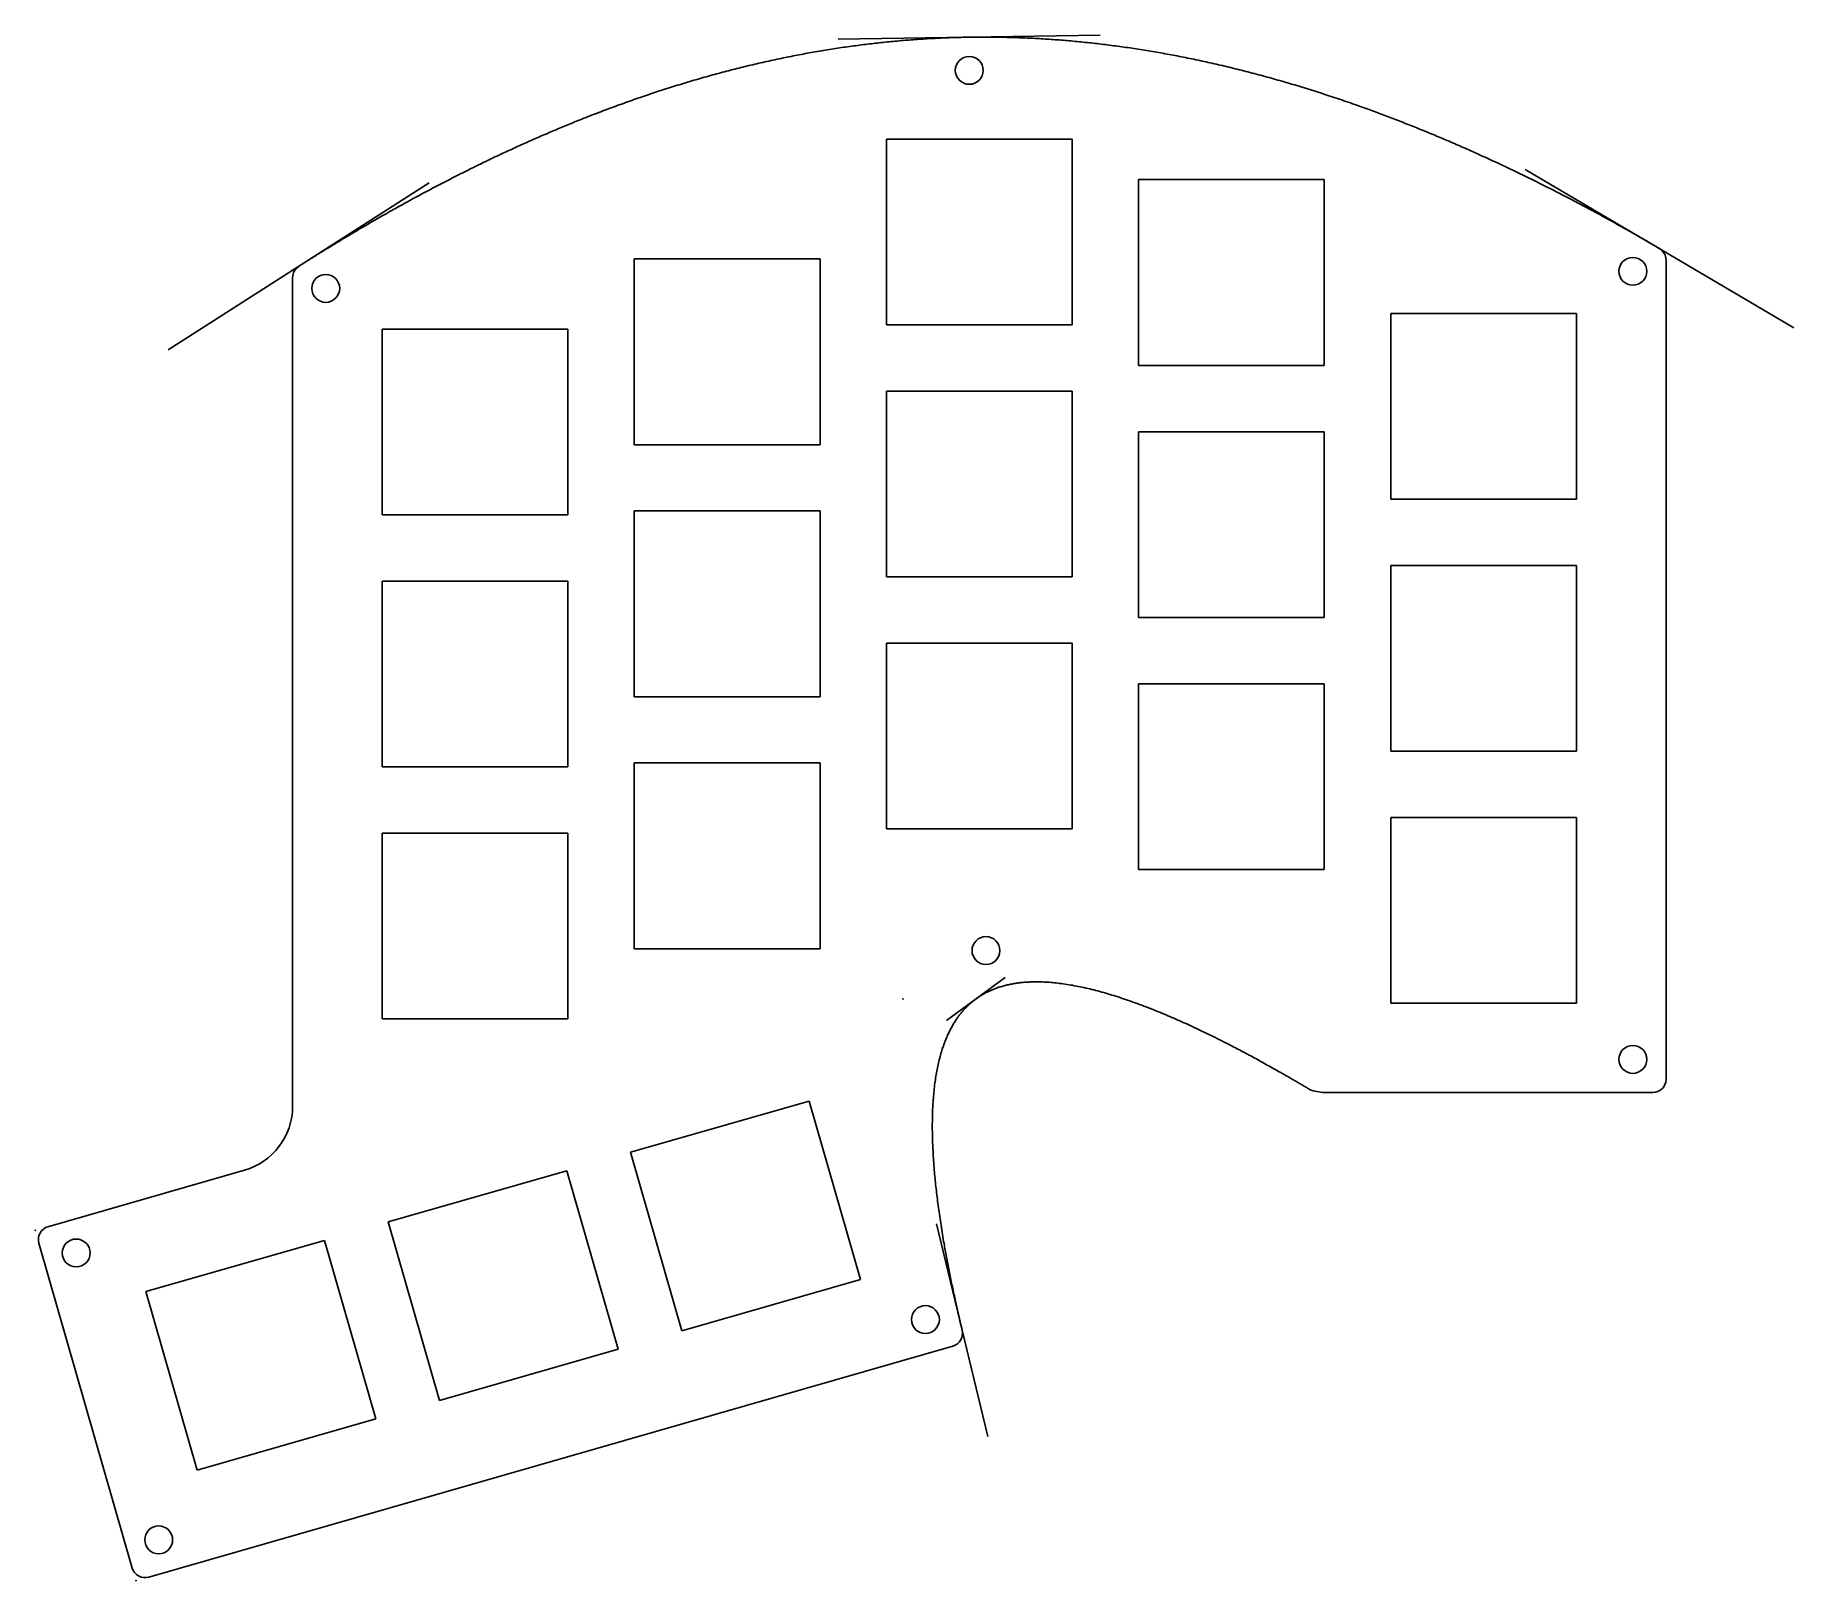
# Model space of a CAD drawing. Header units: centimetres. Extents: x -6.5 to 6.7, y -4.4 to 7.3.
import ezdxf

# ---------------------------------------------------------------- set-up
doc = ezdxf.new("R2010")
doc.units = ezdxf.units.CM
doc.header["$MEASUREMENT"] = 0
doc.layers.add('mrkabuda_switch_plate_19 v3_Sketch1', color=7, linetype='Continuous')

msp = doc.modelspace()

# ---------------------------------------------------------------- linework, layer by layer
at = {"layer": 'mrkabuda_switch_plate_19 v3_Sketch1'}
for p, q in [((-0.488, 7.236), (1.488, 7.266)), ((-0.124, 5.083), (-0.124, 6.483)), ((-0.124, 6.483), (1.276, 6.483)), ((1.276, 6.483), (1.276, 5.083)), ((4.689, 6.254), (6.714, 5.061)), ((-5.536, 4.893), (-3.569, 6.153)), ((1.776, 4.777), (1.776, 6.177)), ((1.776, 6.177), (3.176, 6.177)), ((3.176, 6.177), (3.176, 4.777)), ((-2.024, 5.579), (-0.624, 5.579)), ((-2.024, 4.179), (-2.024, 5.579)), ((-0.624, 5.579), (-0.624, 4.179)), ((5.751, -0.606), (5.751, 5.571)), ((-4.599, 5.439), (-4.599, -0.81)), ((3.676, 3.769), (3.676, 5.169)), ((3.676, 5.169), (5.076, 5.169)), ((5.076, 5.169), (5.076, 3.769)), ((-3.924, 5.05), (-2.524, 5.05)), ((-3.924, 3.65), (-3.924, 5.05)), ((-2.524, 5.05), (-2.524, 3.65)), ((1.276, 5.083), (-0.124, 5.083)), ((3.176, 4.777), (1.776, 4.777)), ((-0.124, 4.583), (1.276, 4.583)), ((-0.124, 3.183), (-0.124, 4.583)), ((1.276, 4.583), (1.276, 3.183)), ((1.776, 4.277), (3.176, 4.277)), ((1.776, 2.877), (1.776, 4.277)), ((3.176, 4.277), (3.176, 2.877)), ((-0.624, 4.179), (-2.024, 4.179)), ((5.076, 3.769), (3.676, 3.769)), ((-2.524, 3.65), (-3.924, 3.65)), ((-2.024, 2.279), (-2.024, 3.679)), ((-2.024, 3.679), (-0.624, 3.679)), ((-0.624, 3.679), (-0.624, 2.279)), ((1.276, 3.183), (-0.124, 3.183)), ((3.676, 3.269), (5.076, 3.269)), ((3.676, 1.869), (3.676, 3.269)), ((5.076, 3.269), (5.076, 1.869)), ((-3.924, 3.15), (-2.524, 3.15)), ((-3.924, 1.75), (-3.924, 3.15)), ((-2.524, 3.15), (-2.524, 1.75)), ((3.176, 2.877), (1.776, 2.877)), ((-0.124, 2.683), (1.276, 2.683)), ((-0.124, 1.283), (-0.124, 2.683)), ((1.276, 2.683), (1.276, 1.283)), ((-0.624, 2.279), (-2.024, 2.279)), ((1.776, 0.977), (1.776, 2.377)), ((1.776, 2.377), (3.176, 2.377)), ((3.176, 2.377), (3.176, 0.977)), ((5.076, 1.869), (3.676, 1.869)), ((-2.524, 1.75), (-3.924, 1.75)), ((-2.024, 0.379), (-2.024, 1.779)), ((-2.024, 1.779), (-0.624, 1.779)), ((-0.624, 1.779), (-0.624, 0.379)), ((3.676, 1.369), (5.076, 1.369)), ((3.676, -0.031), (3.676, 1.369)), ((5.076, 1.369), (5.076, -0.031)), ((-3.924, 1.25), (-2.524, 1.25)), ((-3.924, -0.15), (-3.924, 1.25)), ((-2.524, 1.25), (-2.524, -0.15)), ((1.276, 1.283), (-0.124, 1.283)), ((3.176, 0.977), (1.776, 0.977)), ((-0.624, 0.379), (-2.024, 0.379)), ((0.328, -0.163), (0.772, 0.163)), ((5.076, -0.031), (3.676, -0.031)), ((-2.524, -0.15), (-3.924, -0.15)), ((-0.706, -0.77), (-2.052, -1.156)), ((-0.319, -2.115), (-0.706, -0.77)), ((3.206, -0.706), (5.651, -0.706)), ((-2.052, -1.156), (-1.665, -2.502)), ((-4.961, -1.29), (-6.443, -1.717)), ((-2.532, -1.295), (-3.878, -1.681)), ((-2.145, -2.64), (-2.532, -1.295)), ((-3.878, -1.681), (-3.491, -3.027)), ((0.64, -3.3), (0.253, -1.695)), ((-6.511, -1.84), (-5.807, -4.291)), ((-4.358, -1.82), (-5.704, -2.206)), ((-3.971, -3.165), (-4.358, -1.82)), ((-1.665, -2.502), (-0.319, -2.115)), ((-5.704, -2.206), (-5.317, -3.552)), ((-5.683, -4.359), (0.377, -2.617)), ((-3.491, -3.027), (-2.145, -2.64)), ((-5.317, -3.552), (-3.971, -3.165))]:
    msp.add_line(p, q, dxfattribs=at)
for centre in [(0.5, 7.001), (5.501, 5.486), (-4.349, 5.357), (0.626, 0.365), (5.501, -0.456), (-6.23, -1.915), (0.17, -2.417), (-5.608, -4.078)]:
    msp.add_circle(centre, 0.105, dxfattribs=at)
for centre, radius, start, end in [((5.651, 5.571), 0.1, 0, 59.4923), ((-4.499, 5.439), 0.1, 122.6478, 180), ((5.651, -0.606), 0.1, 270, 0), ((3.115, -0.596), 0.1, 239.1013, 256.8298), ((3.206, -0.206), 0.5, 256.8298, 269.9255), ((-5.099, -0.81), 0.5, 286.0398, 0), ((-6.415, -1.813), 0.1, 106.0398, 196.0398), ((0.349, -2.521), 0.1, 286.0398, 13.5413), ((-5.711, -4.263), 0.1, 196.0398, 286.0398)]:
    msp.add_arc(centre, radius, start, end, dxfattribs=at)
for points in [[(-4.553, 5.523), (-4.352, 5.652), (-3.949, 5.898), (-3.344, 6.235), (-2.535, 6.617), (-1.52, 6.975), (-0.501, 7.202), (0.522, 7.288), (1.55, 7.227), (2.582, 7.026), (3.618, 6.696), (4.45, 6.336), (5.075, 6.016), (5.493, 5.781), (5.702, 5.658)], [(0.447, -2.498), (0.409, -2.34), (0.341, -2.035), (0.262, -1.61), (0.205, -1.108), (0.219, -0.595), (0.327, -0.208), (0.536, 0.044), (0.852, 0.155), (1.268, 0.132), (1.777, -0.018), (2.252, -0.229), (2.644, -0.437), (2.921, -0.596), (3.064, -0.681)]]:
    msp.add_open_spline(points, degree=5, dxfattribs=at)
for p in [(0, 0), (-6.539, -1.744), (-5.779, -4.387)]:
    msp.add_point(p, dxfattribs=at)

doc.saveas('drawing.dxf')
